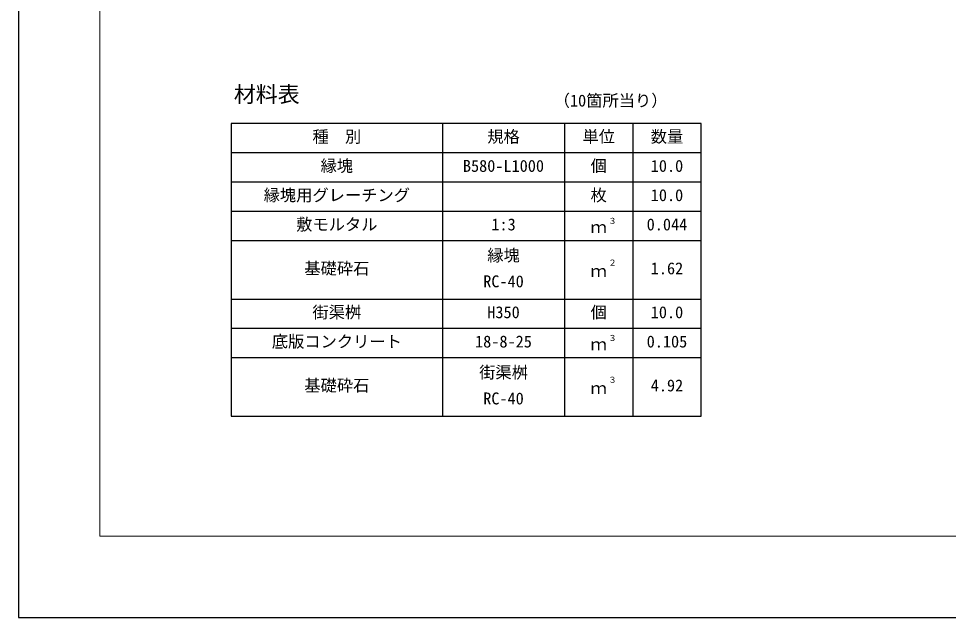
# Model space of a CAD drawing. Units: millimetres, scale not verified. Extents: x -8400 to 8400, y -5940 to 5940.
# Drawn here: x -8400 to -3827, y -5940 to -2994 of the extents above; entities that cross this region are included whole.
import ezdxf
from ezdxf.enums import TextEntityAlignment as Align

# ---------------------------------------------------------------- set-up
doc = ezdxf.new("R2010")
doc.units = ezdxf.units.MM
doc.header["$LTSCALE"] = 20
for name, color, linetype, lineweight in [('0-1_Defpoints', 5, 'Continuous', 25), ('0-3_HYO', 3, 'Continuous', 25), ('0-4_HYO2', 4, 'Continuous', 25), ('0-7_TXT', 7, 'Continuous', 25), ('0-8_WAKU', 3, 'Continuous', 13)]:
    doc.layers.add(name, color=color, linetype=linetype, lineweight=lineweight)
doc.styles.add('ＭＳ ゴシック', font='')
doc.styles.get('ＭＳ ゴシック').set_extended_font_data('MS Gothic')

msp = doc.modelspace()

# ---------------------------------------------------------------- linework, layer by layer
at = {"layer": '0-1_Defpoints'}
msp.add_lwpolyline([(-8400, -5940), (8400, -5940), (8400, 5940), (-8400, 5940)], close=True, dxfattribs=at)
at = {"layer": '0-3_HYO'}
for p, q in [((-6314.66, -3509.89), (-6314.66, -4949.89)), ((-5714.66, -3509.89), (-5714.66, -4949.89)), ((-5378.66, -3509.89), (-5378.66, -4949.89)), ((-7354.66, -3653.89), (-5042.66, -3653.89))]:
    msp.add_line(p, q, dxfattribs=at)
msp.add_lwpolyline([(-7354.66, -4949.89), (-5042.66, -4949.89), (-5042.66, -3509.89), (-7354.66, -3509.89)], close=True, dxfattribs=at)
at = {"layer": '0-4_HYO2'}
for p, q in [((-7354.66, -3797.89), (-5042.66, -3797.89)), ((-7354.66, -3941.89), (-5042.66, -3941.89)), ((-7354.66, -4085.89), (-5042.66, -4085.89)), ((-7354.66, -4373.89), (-5042.66, -4373.89)), ((-7354.66, -4517.89), (-5042.66, -4517.89)), ((-7354.66, -4661.89), (-5042.66, -4661.89))]:
    msp.add_line(p, q, dxfattribs=at)
at = {"layer": '0-8_WAKU'}
msp.add_lwpolyline([(-8000, -5540), (8000, -5540), (8000, 5540), (-8000, 5540)], close=True, dxfattribs=at)

# ---------------------------------------------------------------- texts
at = {"layer": '0-7_TXT', "style": 'ＭＳ ゴシック'}
for s, height, p in [('材料表', 79.18, (-7341.32, -3429.89)), ('（10箇所当り）', 58.65, (-5767.99, -3444.56)), ('種\u3000別', 58.65, (-6954.66, -3621.89)), ('規格', 58.65, (-6094.66, -3621.89)), ('単位', 58.65, (-5626.66, -3621.89)), ('数量', 58.65, (-5290.66, -3621.89)), ('縁塊', 58.65, (-6914.66, -3765.89)), ('B580-L1000', 58.65, (-6214.66, -3765.89)), ('個', 58.65, (-5586.66, -3765.89)), ('10.0', 58.65, (-5290.66, -3765.89)), ('縁塊用グレーチング', 58.65, (-7194.66, -3909.89)), ('枚', 58.65, (-5586.66, -3909.89)), ('10.0', 58.65, (-5290.66, -3909.89)), ('敷モルタル', 58.65, (-7034.66, -4053.89)), ('1:3', 58.65, (-6074.66, -4053.89)), ('３', 29.33, (-5499.27, -4013.4)), ('0.044', 58.65, (-5310.66, -4053.89)), ('ｍ', 58.65, (-5586.66, -4067.22)), ('縁塊', 58.65, (-6094.66, -4205.89)), ('基礎砕石', 58.65, (-6994.66, -4269.89)), ('２', 29.33, (-5499.27, -4218.73)), ('1.62', 58.65, (-5290.66, -4269.89)), ('ｍ', 58.65, (-5586.66, -4283.22)), ('RC-40', 58.65, (-6114.66, -4333.89)), ('街渠桝', 58.65, (-6954.66, -4485.89)), ('H350', 58.65, (-6094.66, -4485.89)), ('個', 58.65, (-5586.66, -4485.89)), ('10.0', 58.65, (-5290.66, -4485.89)), ('底版コンクリート', 58.65, (-7154.66, -4629.89)), ('18-8-25', 58.65, (-6154.66, -4629.89)), ('３', 29.33, (-5499.27, -4589.4)), ('0.105', 58.65, (-5310.66, -4629.89)), ('ｍ', 58.65, (-5586.66, -4643.22)), ('街渠桝', 58.65, (-6134.66, -4781.89)), ('３', 29.33, (-5499.27, -4794.73)), ('基礎砕石', 58.65, (-6994.66, -4845.89)), ('ｍ', 58.65, (-5586.66, -4859.22)), ('4.92', 58.65, (-5290.66, -4845.89)), ('RC-40', 58.65, (-6114.66, -4909.89))]:
    msp.add_text(s, height=height, dxfattribs=at).set_placement(p, align=Align.BOTTOM_LEFT)

doc.saveas('drawing.dxf')
